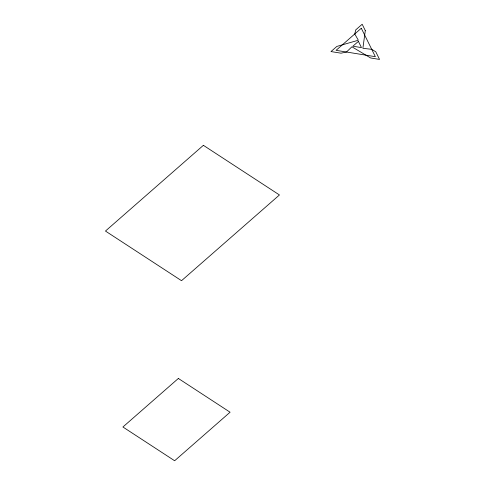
<?xml version="1.0" encoding="UTF-8"?>
<svg xmlns="http://www.w3.org/2000/svg" width="485" height="485" viewBox="0 0 485 485"><rect width="100%" height="100%" fill="white"/><g stroke="black" fill="none" stroke-linecap="round" stroke-linejoin="round"><path stroke-width="0.73" d="M365.302 30.579L362.883 48.306L371.716 49.324L375.79 51.81L379.543 59.412L370.619 57.97L351.91 46.784L346.484 52.016L341.028 53.186L330.982 51.562L336.851 46.427L358.33 40.237L354.765 33.968L355.741 29.888L362.18 24.25L365.302 30.579M203.385 145.324L105.457 231.06L181.523 280.694L279.451 194.958L203.385 145.324M361.307 28.239L336.069 50.337L375.354 56.69L361.307 28.239M358.403 41.377L352.88 46.208L361.47 47.597L358.403 41.377M178.353 378.458L122.911 426.994L174.636 460.75L230.078 412.214L178.353 378.458"/></g></svg>
